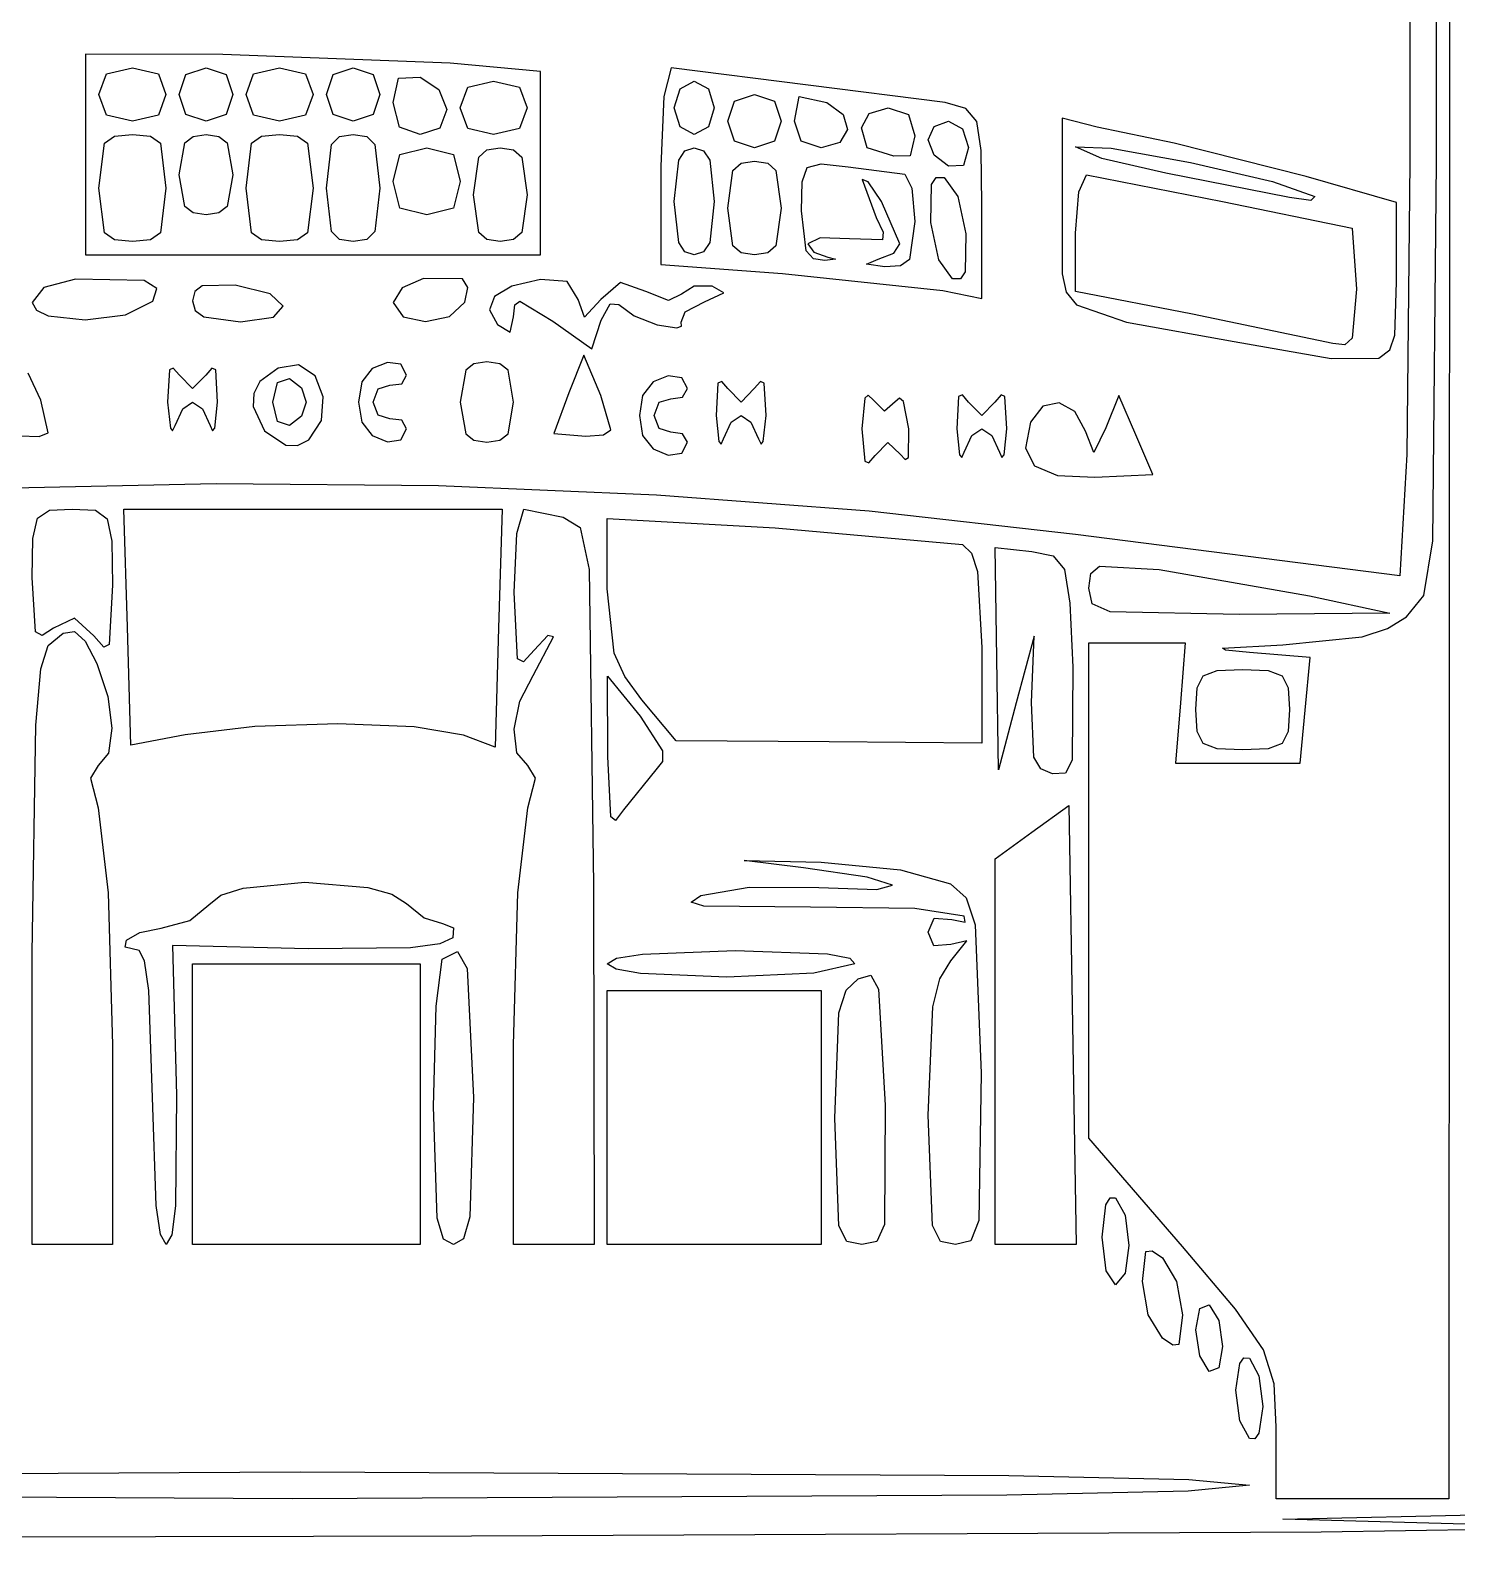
# Model space of a CAD drawing. Extents: x 1 to 276, y 11 to 133.
# Drawn here: x 133.65 to 171.28, y 15.52 to 55.32 of the extents above; entities that cross this region are included whole.
import ezdxf

# ---------------------------------------------------------------- set-up
doc = ezdxf.new("R2010")
doc.units = 0

msp = doc.modelspace()

# ---------------------------------------------------------------- linework, layer by layer
at = {"layer": 'Layer 1'}
for p, q in [((170.744552, 51.834393), (170.744552, 63.162447)), ((170.038996, 62.7437), (170.038996, 51.832982)), ((171.088863, 59.710868), (171.070872, 16.580582)), ((138.729949, 54.678137), (135.113974, 54.680606)), ((135.113974, 54.680606), (135.113974, 52.034771)), ((144.727174, 54.450595), (138.729949, 54.678137)), ((135.466752, 53.622272), (135.665234, 54.169122)), ((135.665234, 54.169122), (136.348697, 54.327828)), ((136.348697, 54.327828), (137.03216, 54.169122)), ((137.03216, 54.169122), (137.230642, 53.622272)), ((137.58342, 53.622272), (137.759853, 54.151395)), ((137.759853, 54.151395), (138.288976, 54.327828)), ((138.288976, 54.327828), (138.818099, 54.151395)), ((138.818099, 54.151395), (138.994532, 53.622272)), ((139.34731, 53.622272), (139.545792, 54.169122)), ((139.545792, 54.169122), (140.229255, 54.327828)), ((140.229255, 54.327828), (140.912718, 54.169122)), ((140.912718, 54.169122), (141.1112, 53.622272)), ((141.463978, 53.622272), (141.640411, 54.151395)), ((141.640411, 54.151395), (142.169534, 54.327828)), ((142.169534, 54.327828), (142.698657, 54.151395)), ((142.698657, 54.151395), (142.87509, 53.622272)), ((147.108426, 54.225875), (144.727174, 54.450595)), ((147.108426, 51.807229), (147.108426, 54.225875)), ((150.557184, 54.327828), (150.363817, 53.565519)), ((157.77996, 53.410958), (150.557184, 54.327828)), ((143.227868, 53.412722), (143.37017, 54.053279)), ((143.37017, 54.053279), (143.933424, 54.077356)), ((143.933424, 54.077356), (144.432649, 53.752403)), ((144.432649, 53.752403), (144.63898, 53.228219)), ((144.991758, 53.269494), (145.19024, 53.816344)), ((145.19024, 53.816344), (145.873703, 53.97505)), ((145.873703, 53.97505), (146.557166, 53.816344)), ((146.557166, 53.816344), (146.755648, 53.269494)), ((150.636206, 53.269494), (150.79059, 53.769248)), ((150.79059, 53.769248), (151.165373, 53.97505)), ((151.165373, 53.97505), (151.540156, 53.769248)), ((151.540156, 53.769248), (151.69454, 53.269494)), ((135.665234, 53.075422), (135.466752, 53.622272)), ((137.230642, 53.622272), (137.03216, 53.075422)), ((137.759853, 53.093149), (137.58342, 53.622272)), ((138.994532, 53.622272), (138.818099, 53.093149)), ((139.545792, 53.075422), (139.34731, 53.622272)), ((141.1112, 53.622272), (140.912718, 53.075422)), ((141.640411, 53.093149), (141.463978, 53.622272)), ((142.87509, 53.622272), (142.698657, 53.093149)), ((143.389352, 52.758275), (143.227868, 53.412722)), ((150.363817, 53.565519), (150.283428, 51.73244)), ((152.047318, 52.916716), (152.223751, 53.445839)), ((152.223751, 53.445839), (152.752874, 53.622272)), ((152.752874, 53.622272), (153.281997, 53.445839)), ((153.281997, 53.445839), (153.45843, 52.916716)), ((153.811208, 52.916716), (153.934239, 53.570149)), ((153.934239, 53.570149), (154.664225, 53.408136)), ((154.664225, 53.408136), (155.096152, 53.091628)), ((158.331446, 53.251811), (157.77996, 53.410958)), ((136.348697, 52.916716), (135.665234, 53.075422)), ((137.03216, 53.075422), (136.348697, 52.916716)), ((138.288976, 52.916716), (137.759853, 53.093149)), ((138.818099, 53.093149), (138.288976, 52.916716)), ((140.229255, 52.916716), (139.545792, 53.075422)), ((140.912718, 53.075422), (140.229255, 52.916716)), ((142.169534, 52.916716), (141.640411, 53.093149)), ((142.698657, 53.093149), (142.169534, 52.916716)), ((144.63898, 53.228219), (144.457123, 52.735212)), ((145.19024, 52.722644), (144.991758, 53.269494)), ((146.755648, 53.269494), (146.557166, 52.722644)), ((150.79059, 52.76974), (150.636206, 53.269494)), ((151.69454, 53.269494), (151.540156, 52.76974)), ((155.096152, 53.091628), (155.204196, 52.694554)), ((155.575098, 52.740327), (155.7809, 53.11511)), ((155.7809, 53.11511), (156.280654, 53.269494)), ((156.280654, 53.269494), (156.814275, 53.088342)), ((156.814275, 53.088342), (156.98621, 52.526191)), ((158.620498, 52.90772), (158.331446, 53.251811)), ((161.789988, 52.761494), (160.866768, 52.993269)), ((160.866768, 52.993269), (160.866768, 50.492073)), ((135.87603, 52.522046), (136.348697, 52.563938)), ((136.348697, 52.563938), (136.821364, 52.522046)), ((137.947156, 52.514312), (138.288976, 52.563938)), ((138.288976, 52.563938), (138.630796, 52.514312)), ((139.756588, 52.522046), (140.229255, 52.563938)), ((140.229255, 52.563938), (140.701922, 52.522046)), ((141.811194, 52.5088), (142.169534, 52.563938)), ((142.169534, 52.563938), (142.527874, 52.5088)), ((143.933424, 52.563938), (143.389352, 52.758275)), ((144.457123, 52.735212), (143.933424, 52.563938)), ((145.873703, 52.563938), (145.19024, 52.722644)), ((146.557166, 52.722644), (145.873703, 52.563938)), ((151.165373, 52.563938), (150.79059, 52.76974)), ((151.540156, 52.76974), (151.165373, 52.563938)), ((152.223751, 52.387593), (152.047318, 52.916716)), ((153.45843, 52.916716), (153.281997, 52.387593)), ((153.987641, 52.387593), (153.811208, 52.916716)), ((155.204196, 52.694554), (155.005389, 52.355027)), ((155.722559, 52.21116), (155.575098, 52.740327)), ((157.338988, 52.425296), (157.494431, 52.772342)), ((157.494431, 52.772342), (157.868155, 52.916716)), ((157.868155, 52.916716), (158.241879, 52.71281)), ((158.241879, 52.71281), (158.397322, 52.222096)), ((158.731816, 52.144529), (158.620498, 52.90772)), ((163.818462, 52.333221), (161.789988, 52.761494)), ((135.466752, 51.152826), (135.610068, 52.334632)), ((135.610068, 52.334632), (135.87603, 52.522046)), ((136.821364, 52.522046), (137.087326, 52.334632)), ((137.087326, 52.334632), (137.230642, 51.152826)), ((137.58342, 51.505604), (137.730352, 52.343408)), ((137.730352, 52.343408), (137.947156, 52.514312)), ((138.630796, 52.514312), (138.8476, 52.343408)), ((138.8476, 52.343408), (138.994532, 51.505604)), ((139.34731, 51.152826), (139.490626, 52.334632)), ((139.490626, 52.334632), (139.756588, 52.522046)), ((140.701922, 52.522046), (140.967884, 52.334632)), ((140.967884, 52.334632), (141.1112, 51.152826)), ((141.463978, 51.152826), (141.596226, 52.29931)), ((141.596226, 52.29931), (141.811194, 52.5088)), ((142.527874, 52.5088), (142.742842, 52.29931)), ((142.742842, 52.29931), (142.87509, 51.152826)), ((143.404257, 52.034771), (144.109813, 52.21116)), ((144.109813, 52.21116), (144.815369, 52.034771)), ((145.483134, 51.968581), (145.698896, 52.158778)), ((145.698896, 52.158778), (146.050092, 52.21116)), ((146.050092, 52.21116), (146.401288, 52.158778)), ((146.401288, 52.158778), (146.61705, 51.968581)), ((150.757518, 51.887795), (150.92151, 52.133995)), ((150.92151, 52.133995), (151.165373, 52.21116)), ((151.165373, 52.21116), (151.409236, 52.133995)), ((151.409236, 52.133995), (151.573228, 51.887795)), ((152.752874, 52.21116), (152.223751, 52.387593)), ((153.281997, 52.387593), (152.752874, 52.21116)), ((154.516764, 52.21116), (153.987641, 52.387593)), ((155.005389, 52.355027), (154.516764, 52.21116)), ((156.428115, 51.997024), (155.722559, 52.21116)), ((156.98621, 52.526191), (156.857181, 52.0043)), ((157.494431, 52.018587), (157.338988, 52.425296)), ((158.397322, 52.222096), (158.267676, 51.747522)), ((158.7501, 50.728081), (158.731816, 52.144529)), ((161.919105, 51.928232), (161.219546, 52.237266)), ((161.219546, 52.237266), (162.160923, 52.205179)), ((162.160923, 52.205179), (164.256347, 51.825794)), ((167.304966, 51.453393), (163.818462, 52.333221)), ((135.113974, 52.034771), (135.113974, 49.388936)), ((143.227868, 51.329215), (143.404257, 52.034771)), ((144.815369, 52.034771), (144.991758, 51.329215)), ((145.344536, 50.976437), (145.483134, 51.968581)), ((146.61705, 51.968581), (146.755648, 50.976437)), ((147.108426, 49.388936), (147.108426, 51.807229)), ((150.636206, 50.800048), (150.757518, 51.887795)), ((151.573228, 51.887795), (151.69454, 50.800048)), ((152.185916, 51.615803), (152.401678, 51.806)), ((152.401678, 51.806), (152.752874, 51.858382)), ((152.752874, 51.858382), (153.10407, 51.806)), ((153.10407, 51.806), (153.319832, 51.615803)), ((154.145465, 51.698265), (154.511979, 51.793377)), ((154.511979, 51.793377), (155.22232, 51.711979)), ((156.857181, 52.0043), (156.428115, 51.997024)), ((157.868155, 51.730676), (157.494431, 52.018587)), ((158.267676, 51.747522), (157.868155, 51.730676)), ((163.600797, 51.546173), (161.919105, 51.928232)), ((164.256347, 51.825794), (166.412758, 51.325296)), ((170.038996, 51.832982), (169.961341, 44.128002)), ((170.645069, 41.843676), (170.744552, 51.834393)), ((137.730352, 50.6678), (137.58342, 51.505604)), ((138.994532, 51.505604), (138.8476, 50.6678)), ((150.283428, 51.73244), (150.283428, 49.137405)), ((152.047318, 50.623659), (152.185916, 51.615803)), ((153.319832, 51.615803), (153.45843, 50.623659)), ((154.009668, 51.320114), (154.145465, 51.698265)), ((155.22232, 51.711979), (156.721626, 51.51901)), ((155.75308, 51.320114), (155.597984, 51.378648)), ((155.597984, 51.378648), (155.964565, 50.378478)), ((156.721626, 51.51901), (156.908555, 51.146829)), ((157.421318, 51.246444), (157.545777, 51.427899)), ((157.545777, 51.427899), (157.756324, 51.427287)), ((157.756324, 51.427287), (158.117304, 50.92793)), ((161.304565, 51.053519), (161.509177, 51.505604)), ((161.509177, 51.505604), (165.100104, 50.800048)), ((166.863994, 50.906587), (163.600797, 51.546173)), ((169.686218, 50.770062), (167.304966, 51.453393)), ((135.610068, 49.97102), (135.466752, 51.152826)), ((137.230642, 51.152826), (137.087326, 49.97102)), ((139.490626, 49.97102), (139.34731, 51.152826)), ((141.1112, 51.152826), (140.967884, 49.97102)), ((141.596226, 50.006342), (141.463978, 51.152826)), ((142.87509, 51.152826), (142.742842, 50.006342)), ((143.404257, 50.623659), (143.227868, 51.329215)), ((144.991758, 51.329215), (144.815369, 50.623659)), ((145.483134, 49.984293), (145.344536, 50.976437)), ((146.755648, 50.976437), (146.61705, 49.984293)), ((153.991478, 50.552398), (154.009668, 51.320114)), ((156.104265, 50.800048), (155.75308, 51.320114)), ((156.908555, 51.146829), (156.98621, 50.270881)), ((157.403546, 50.247245), (157.421318, 51.246444)), ((161.219546, 49.966434), (161.304565, 51.053519)), ((166.412758, 51.325296), (167.537094, 50.92987)), ((137.947156, 50.496896), (137.730352, 50.6678)), ((138.8476, 50.6678), (138.630796, 50.496896)), ((144.109813, 50.44727), (143.404257, 50.623659)), ((144.815369, 50.623659), (144.109813, 50.44727)), ((150.757518, 49.712301), (150.636206, 50.800048)), ((151.69454, 50.800048), (151.573228, 49.712301)), ((152.185916, 49.631515), (152.047318, 50.623659)), ((153.45843, 50.623659), (153.319832, 49.631515)), ((154.121564, 49.49574), (153.991478, 50.552398)), ((156.583911, 49.679405), (156.104265, 50.800048)), ((158.117304, 50.92793), (158.332764, 49.941739)), ((158.7501, 48.242408), (158.7501, 50.728081)), ((165.100104, 50.800048), (168.514642, 50.094492)), ((167.42544, 50.828535), (166.863994, 50.906587)), ((167.537094, 50.92987), (167.42544, 50.828535)), ((169.686218, 48.668563), (169.686218, 50.770062)), ((138.288976, 50.44727), (137.947156, 50.496896)), ((138.630796, 50.496896), (138.288976, 50.44727)), ((155.964565, 50.378478), (156.149002, 49.98485)), ((156.98621, 50.270881), (156.844261, 49.264405)), ((157.619006, 49.261054), (157.403546, 50.247245)), ((160.866768, 50.492073), (160.86711, 48.890417)), ((135.87603, 49.783606), (135.610068, 49.97102)), ((136.348697, 49.741714), (135.87603, 49.783606)), ((136.821364, 49.783606), (136.348697, 49.741714)), ((137.087326, 49.97102), (136.821364, 49.783606)), ((139.756588, 49.783606), (139.490626, 49.97102)), ((140.229255, 49.741714), (139.756588, 49.783606)), ((140.701922, 49.783606), (140.229255, 49.741714)), ((140.967884, 49.97102), (140.701922, 49.783606)), ((141.811194, 49.796852), (141.596226, 50.006342)), ((142.169534, 49.741714), (141.811194, 49.796852)), ((142.527874, 49.796852), (142.169534, 49.741714)), ((142.742842, 50.006342), (142.527874, 49.796852)), ((145.698896, 49.794096), (145.483134, 49.984293)), ((146.050092, 49.741714), (145.698896, 49.794096)), ((146.401288, 49.794096), (146.050092, 49.741714)), ((146.61705, 49.984293), (146.401288, 49.794096)), ((154.485675, 49.839522), (154.163986, 49.680683)), ((155.259009, 49.811564), (154.485675, 49.839522)), ((156.127196, 49.786649), (155.259009, 49.811564)), ((156.149002, 49.98485), (156.127196, 49.786649)), ((158.332764, 49.941739), (158.314992, 48.94254)), ((161.219546, 48.427263), (161.219546, 49.966434)), ((168.514642, 50.094492), (168.627884, 48.483355)), ((135.113974, 49.388936), (141.1112, 49.388936)), ((141.1112, 49.388936), (147.108426, 49.388936)), ((150.92151, 49.466101), (150.757518, 49.712301)), ((151.165373, 49.388936), (150.92151, 49.466101)), ((151.409236, 49.466101), (151.165373, 49.388936)), ((151.573228, 49.712301), (151.409236, 49.466101)), ((152.401678, 49.441318), (152.185916, 49.631515)), ((152.752874, 49.388936), (152.401678, 49.441318)), ((153.10407, 49.441318), (152.752874, 49.388936)), ((153.319832, 49.631515), (153.10407, 49.441318)), ((154.310565, 49.28964), (154.121564, 49.49574)), ((154.163986, 49.680683), (154.319429, 49.457331)), ((154.319429, 49.457331), (154.693153, 49.330022)), ((156.01607, 49.279222), (156.433622, 49.435938)), ((156.433622, 49.435938), (156.583911, 49.679405)), ((150.283428, 49.137405), (153.489474, 48.8954)), ((154.608839, 49.241828), (154.310565, 49.28964)), ((154.88674, 49.279972), (154.608839, 49.241828)), ((154.693153, 49.330022), (154.88674, 49.279972)), ((155.706067, 49.144152), (156.01607, 49.279222)), ((156.192459, 49.07708), (155.706067, 49.144152)), ((156.603275, 49.100198), (156.192459, 49.07708)), ((156.844261, 49.264405), (156.603275, 49.100198)), ((157.979986, 48.761697), (157.619006, 49.261054)), ((134.84939, 48.751819), (134.01141, 48.533493)), ((136.661832, 48.718261), (134.84939, 48.751819)), ((136.990086, 48.503524), (136.661832, 48.718261)), ((138.184377, 48.573093), (137.994142, 48.425406)), ((139.060149, 48.594127), (138.184377, 48.573093)), ((139.983981, 48.365169), (139.060149, 48.594127)), ((144.021618, 48.765224), (143.461098, 48.524498)), ((145.051113, 48.754906), (144.021618, 48.765224)), ((145.193194, 48.530175), (145.051113, 48.754906)), ((146.355179, 48.563843), (145.898133, 48.288004)), ((147.108426, 48.741588), (146.355179, 48.563843)), ((147.813717, 48.683556), (147.108426, 48.741588)), ((148.106788, 48.213832), (147.813717, 48.683556)), ((149.225006, 48.659567), (148.70263, 48.213832)), ((149.892903, 48.425852), (149.225006, 48.659567)), ((151.160214, 48.568683), (150.829176, 48.357413)), ((151.639154, 48.563788), (151.160214, 48.568683)), ((151.949907, 48.386429), (151.639154, 48.563788)), ((153.489474, 48.8954), (157.72281, 48.447724)), ((158.190533, 48.761085), (157.979986, 48.761697)), ((158.314992, 48.94254), (158.190533, 48.761085)), ((160.86711, 48.890417), (160.973738, 48.410413)), ((169.646784, 47.275234), (169.686218, 48.668563)), ((134.01141, 48.533493), (133.702862, 48.134457)), ((136.168648, 47.805448), (136.890211, 48.16903)), ((136.890211, 48.16903), (136.990086, 48.503524)), ((137.994142, 48.425406), (137.936198, 48.173969)), ((137.936198, 48.173969), (138.005954, 47.921809)), ((140.327812, 48.040663), (139.983981, 48.365169)), ((143.461098, 48.524498), (143.227868, 48.129519)), ((145.114878, 48.142924), (145.193194, 48.530175)), ((145.898133, 48.288004), (145.764011, 47.942182)), ((146.431258, 48.073058), (146.564619, 48.165722)), ((146.564619, 48.165722), (147.435451, 47.64339)), ((148.272814, 47.743932), (148.106788, 48.213832)), ((148.70263, 48.213832), (148.272814, 47.743932)), ((150.483144, 48.190417), (149.892903, 48.425852)), ((150.829176, 48.357413), (150.483144, 48.190417)), ((151.433837, 48.151391), (151.949907, 48.386429)), ((157.72281, 48.447724), (158.7501, 48.242408)), ((160.973738, 48.410413), (161.24574, 48.07378)), ((164.306354, 47.829304), (161.219546, 48.427263)), ((168.627884, 48.483355), (168.515789, 47.197259)), ((133.702862, 48.134457), (133.818085, 47.928162)), ((133.818085, 47.928162), (134.126372, 47.783267)), ((134.126372, 47.783267), (135.097834, 47.675229)), ((135.097834, 47.675229), (136.168648, 47.805448)), ((138.005954, 47.921809), (138.227549, 47.751605)), ((140.072826, 47.750618), (140.327812, 48.040663)), ((143.227868, 48.129519), (143.486399, 47.75354)), ((144.074535, 47.631793), (144.71109, 47.76226)), ((144.71109, 47.76226), (145.114878, 48.142924)), ((145.764011, 47.942182), (145.979536, 47.55449)), ((146.314631, 47.34935), (146.40287, 47.754868)), ((146.40287, 47.754868), (146.431258, 48.073058)), ((148.70898, 47.665968), (148.945209, 48.100635)), ((148.945209, 48.100635), (149.175352, 48.081541)), ((149.175352, 48.081541), (149.581064, 47.779767)), ((149.581064, 47.779767), (150.191132, 47.545098)), ((150.817181, 47.61799), (150.926939, 47.889982)), ((150.926939, 47.889982), (151.433837, 48.151391)), ((161.24574, 48.07378), (162.569065, 47.619093)), ((168.010522, 47.051782), (164.306354, 47.829304)), ((138.227549, 47.751605), (139.200202, 47.625046)), ((139.200202, 47.625046), (140.072826, 47.750618)), ((143.486399, 47.75354), (144.074535, 47.631793)), ((145.979536, 47.55449), (146.314631, 47.34935)), ((147.435451, 47.64339), (148.468385, 46.907848)), ((148.468385, 46.907848), (148.70898, 47.665968)), ((150.191132, 47.545098), (150.703768, 47.462763)), ((150.703768, 47.462763), (150.82924, 47.505354)), ((150.82924, 47.505354), (150.817181, 47.61799)), ((162.569065, 47.619093), (165.403493, 47.103287)), ((165.403493, 47.103287), (167.961894, 46.659482)), ((168.328144, 47.018637), (168.010522, 47.051782)), ((168.515789, 47.197259), (168.328144, 47.018637)), ((169.511903, 46.881223), (169.646784, 47.275234)), ((145.697314, 46.566712), (145.355494, 46.517086)), ((146.039134, 46.517086), (145.697314, 46.566712)), ((148.253191, 46.743101), (147.857374, 45.750031)), ((148.704746, 45.684767), (148.253191, 46.743101)), ((167.961894, 46.659482), (169.224167, 46.661168)), ((169.224167, 46.661168), (169.511903, 46.881223)), ((133.930757, 45.553181), (133.600948, 46.266481)), ((137.325231, 46.35725), (137.276856, 45.508378)), ((137.426428, 46.401347), (137.325231, 46.35725)), ((137.588712, 46.213934), (137.426428, 46.401347)), ((137.936198, 45.861244), (137.588712, 46.213934)), ((138.283684, 46.213934), (137.936198, 45.861244)), ((138.445968, 46.401347), (138.283684, 46.213934)), ((138.547165, 46.35725), (138.445968, 46.401347)), ((138.59554, 45.508378), (138.547165, 46.35725)), ((140.194991, 46.403684), (139.707144, 46.046012)), ((140.725966, 46.490159), (140.194991, 46.403684)), ((141.166399, 46.196019), (140.725966, 46.490159)), ((141.377106, 45.644903), (141.166399, 46.196019)), ((142.675175, 46.391188), (142.394606, 46.037545)), ((143.072293, 46.554232), (142.675175, 46.391188)), ((143.427077, 46.50303), (143.072293, 46.554232)), ((143.580646, 46.213934), (143.427077, 46.50303)), ((143.451176, 45.990626), (143.580646, 46.213934)), ((145.13869, 46.346182), (144.991758, 45.508378)), ((145.355494, 46.517086), (145.13869, 46.346182)), ((146.255938, 46.346182), (146.039134, 46.517086)), ((146.40287, 45.508378), (146.255938, 46.346182)), ((150.480631, 46.201454), (150.083513, 46.03841)), ((150.835415, 46.150252), (150.480631, 46.201454)), ((139.707144, 46.046012), (139.547361, 45.732018)), ((140.052866, 45.508378), (140.174927, 46.020391)), ((140.174927, 46.020391), (140.493838, 46.12574)), ((140.493838, 46.12574), (140.805341, 45.883734)), ((140.805341, 45.883734), (140.934811, 45.508378)), ((142.394606, 46.037545), (142.310998, 45.508378)), ((142.698701, 45.508378), (142.828303, 45.856129)), ((142.828303, 45.856129), (143.139673, 45.949351)), ((143.139673, 45.949351), (143.451176, 45.990626)), ((150.083513, 46.03841), (149.802944, 45.684767)), ((150.988984, 45.861156), (150.835415, 46.150252)), ((150.859514, 45.637848), (150.988984, 45.861156)), ((151.789129, 46.004472), (151.740754, 45.1556)), ((151.890326, 46.048569), (151.789129, 46.004472)), ((152.05261, 45.861156), (151.890326, 46.048569)), ((152.400096, 45.508466), (152.05261, 45.861156)), ((152.747582, 45.861156), (152.400096, 45.508466)), ((152.909866, 46.048569), (152.747582, 45.861156)), ((153.011063, 46.004472), (152.909866, 46.048569)), ((153.059438, 45.1556), (153.011063, 46.004472)), ((134.124255, 44.694784), (133.930757, 45.553181)), ((137.276856, 45.508378), (137.349484, 44.817639)), ((137.676245, 45.326962), (137.936198, 45.508378)), ((137.936198, 45.508378), (138.196151, 45.326962)), ((138.522912, 44.817639), (138.59554, 45.508378)), ((139.547361, 45.732018), (139.532066, 45.39071)), ((139.532066, 45.39071), (139.829998, 44.75039)), ((140.174927, 44.996365), (140.052866, 45.508378)), ((140.934811, 45.508378), (140.805341, 45.133022)), ((141.332094, 45.021026), (141.377106, 45.644903)), ((142.310998, 45.508378), (142.394606, 44.979211)), ((142.828303, 45.160495), (142.698701, 45.508378)), ((144.991758, 45.508378), (145.13869, 44.670574)), ((146.255938, 44.670574), (146.40287, 45.508378)), ((147.857374, 45.750031), (147.461204, 44.675116)), ((148.969947, 44.775879), (148.704746, 45.684767)), ((149.802944, 45.684767), (149.719336, 45.1556)), ((150.107039, 45.1556), (150.236641, 45.503351)), ((150.236641, 45.503351), (150.548012, 45.596573)), ((150.548012, 45.596573), (150.859514, 45.637848)), ((155.661617, 45.61011), (155.586034, 44.802822)), ((155.756294, 45.691674), (155.661617, 45.61011)), ((155.88907, 45.558825), (155.756294, 45.691674)), ((156.185272, 45.270473), (155.88907, 45.558825)), ((156.461629, 45.515786), (156.185272, 45.270473)), ((156.579115, 45.614173), (156.461629, 45.515786)), ((156.682115, 45.519711), (156.579115, 45.614173)), ((156.82111, 44.798941), (156.682115, 45.519711)), ((158.139133, 45.651694), (158.090758, 44.802822)), ((158.24033, 45.695791), (158.139133, 45.651694)), ((158.402614, 45.508378), (158.24033, 45.695791)), ((158.7501, 45.155688), (158.402614, 45.508378)), ((159.097586, 45.508378), (158.7501, 45.155688)), ((159.25987, 45.695791), (159.097586, 45.508378)), ((159.361067, 45.651694), (159.25987, 45.695791)), ((159.409442, 44.802822), (159.361067, 45.651694)), ((160.356094, 45.398504), (160.033506, 44.979211)), ((160.787525, 45.485051), (160.356094, 45.398504)), ((161.205132, 45.259058), (160.787525, 45.485051)), ((162.360783, 45.684767), (162.02388, 44.828928)), ((162.808458, 44.639839), (162.360783, 45.684767)), ((137.473706, 44.891017), (137.676245, 45.326962)), ((138.196151, 45.326962), (138.39869, 44.891017)), ((140.493838, 44.891017), (140.174927, 44.996365)), ((140.805341, 45.133022), (140.493838, 44.891017)), ((141.005367, 44.508605), (141.332094, 45.021026)), ((142.394606, 44.979211), (142.675175, 44.625568)), ((143.139673, 45.067406), (142.828303, 45.160495)), ((143.451176, 45.025998), (143.139673, 45.067406)), ((143.580646, 44.802822), (143.451176, 45.025998)), ((149.719336, 45.1556), (149.802944, 44.626433)), ((150.236641, 44.807717), (150.107039, 45.1556)), ((151.740754, 45.1556), (151.813382, 44.464861)), ((151.937604, 44.538239), (152.140143, 44.974184)), ((152.140143, 44.974184), (152.400096, 45.1556)), ((152.400096, 45.1556), (152.660049, 44.974184)), ((152.660049, 44.974184), (152.862588, 44.538239)), ((152.98681, 44.464861), (153.059438, 45.1556)), ((160.033506, 44.979211), (159.904847, 44.291994)), ((161.486246, 44.740733), (161.205132, 45.259058)), ((133.371603, 44.613733), (133.888688, 44.594926)), ((133.888688, 44.594926), (134.124255, 44.694784)), ((137.349484, 44.817639), (137.40837, 44.74866)), ((137.40837, 44.74866), (137.473706, 44.891017)), ((138.39869, 44.891017), (138.464026, 44.74866)), ((138.464026, 44.74866), (138.522912, 44.817639)), ((139.829998, 44.75039), (140.391059, 44.37353)), ((142.675175, 44.625568), (143.072293, 44.462524)), ((143.427077, 44.513726), (143.580646, 44.802822)), ((145.13869, 44.670574), (145.355494, 44.49967)), ((146.039134, 44.49967), (146.255938, 44.670574)), ((147.461204, 44.675116), (148.308577, 44.610205)), ((148.308577, 44.610205), (148.770925, 44.643118)), ((148.770925, 44.643118), (148.969947, 44.775879)), ((149.802944, 44.626433), (150.083513, 44.27279)), ((150.548012, 44.714628), (150.236641, 44.807717)), ((150.859514, 44.67322), (150.548012, 44.714628)), ((150.988984, 44.450044), (150.859514, 44.67322)), ((155.586034, 44.802822), (155.661176, 43.949981)), ((156.812335, 44.049244), (156.82111, 44.798941)), ((158.090758, 44.802822), (158.163386, 44.112083)), ((158.287608, 44.185461), (158.490147, 44.621406)), ((158.490147, 44.621406), (158.7501, 44.802822)), ((158.7501, 44.802822), (159.010053, 44.621406)), ((159.010053, 44.621406), (159.212592, 44.185461)), ((159.336814, 44.112083), (159.409442, 44.802822)), ((161.70466, 44.181051), (161.486246, 44.740733)), ((162.02388, 44.828928), (161.70466, 44.181051)), ((163.256133, 43.59491), (162.808458, 44.639839)), ((140.391059, 44.37353), (140.704674, 44.361546)), ((140.704674, 44.361546), (141.005367, 44.508605)), ((143.072293, 44.462524), (143.427077, 44.513726)), ((145.355494, 44.49967), (145.697314, 44.450044)), ((145.697314, 44.450044), (146.039134, 44.49967)), ((150.083513, 44.27279), (150.480631, 44.109746)), ((150.835415, 44.160948), (150.988984, 44.450044)), ((151.813382, 44.464861), (151.872268, 44.395882)), ((151.872268, 44.395882), (151.937604, 44.538239)), ((152.862588, 44.538239), (152.927924, 44.395882)), ((152.927924, 44.395882), (152.98681, 44.464861)), ((155.933168, 44.097266), (156.274833, 44.43924)), ((156.274833, 44.43924), (156.59639, 44.136424)), ((158.222272, 44.043104), (158.287608, 44.185461)), ((159.212592, 44.185461), (159.277928, 44.043104)), ((159.904847, 44.291994), (160.139296, 43.825936)), ((150.480631, 44.109746), (150.835415, 44.160948)), ((155.661176, 43.949981), (155.7682, 43.907471)), ((155.7682, 43.907471), (155.933168, 44.097266)), ((156.59639, 44.136424), (156.730672, 43.989465)), ((156.730672, 43.989465), (156.812335, 44.049244)), ((158.163386, 44.112083), (158.222272, 44.043104)), ((159.277928, 44.043104), (159.336814, 44.112083)), ((160.139296, 43.825936), (160.745947, 43.57333)), ((169.961341, 44.128002), (169.774412, 40.924381)), ((160.745947, 43.57333), (161.733896, 43.526471)), ((161.733896, 43.526471), (163.256133, 43.59491)), ((138.560571, 43.352949), (132.613953, 43.22744)), ((144.42363, 43.294786), (138.560571, 43.352949)), ((150.17394, 43.052784), (144.42363, 43.294786)), ((155.782309, 42.626772), (150.17394, 43.052784)), ((133.842694, 42.447323), (134.15783, 42.653059)), ((134.15783, 42.653059), (134.761196, 42.686154)), ((134.761196, 42.686154), (135.370366, 42.653098)), ((135.370366, 42.653098), (135.684857, 42.430699)), ((136.214289, 39.570419), (136.12433, 42.686154)), ((136.12433, 42.686154), (141.1112, 42.686154)), ((141.1112, 42.686154), (146.09807, 42.686154)), ((146.09807, 42.686154), (146.007406, 39.545371)), ((146.483921, 42.036998), (146.667453, 42.681215)), ((146.667453, 42.681215), (147.708854, 42.468137)), ((161.219546, 42.016581), (155.782309, 42.626772)), ((133.722226, 41.909271), (133.842694, 42.447323)), ((135.684857, 42.430699), (135.802101, 41.834112)), ((147.708854, 42.468137), (148.157704, 42.197319)), ((148.157704, 42.197319), (148.390818, 41.093758)), ((148.872316, 40.583597), (148.872316, 42.436387)), ((148.872316, 42.436387), (153.300385, 42.190501)), ((153.300385, 42.190501), (158.239277, 41.74847)), ((133.702862, 40.879225), (133.722226, 41.909271)), ((135.802101, 41.834112), (135.81953, 40.678494)), ((146.414159, 40.481292), (146.483921, 42.036998)), ((169.774412, 40.924381), (161.219546, 42.016581)), ((170.409391, 40.405328), (170.645069, 41.843676)), ((158.239277, 41.74847), (158.479381, 41.526049)), ((158.479381, 41.526049), (158.637167, 41.038548)), ((159.144859, 38.740685), (159.102878, 41.674739)), ((159.102878, 41.674739), (160.073017, 41.562909)), ((160.073017, 41.562909), (160.632165, 41.449612)), ((160.632165, 41.449612), (160.931988, 41.089393)), ((148.390818, 41.093758), (148.507896, 32.771681)), ((158.637167, 41.038548), (158.7501, 39.032432)), ((160.931988, 41.089393), (161.070613, 40.203313)), ((161.620809, 40.98814), (161.855958, 41.17816)), ((161.855958, 41.17816), (163.424408, 41.093361)), ((163.424408, 41.093361), (167.393161, 40.398741)), ((133.795731, 39.444962), (133.702862, 40.879225)), ((135.81953, 40.678494), (135.739229, 39.108765)), ((161.572324, 40.594886), (161.620809, 40.98814)), ((161.659289, 40.186953), (161.572324, 40.594886)), ((146.505043, 38.730763), (146.414159, 40.481292)), ((149.055275, 38.886382), (148.872316, 40.583597)), ((161.070613, 40.203313), (161.146168, 38.512437)), ((167.393161, 40.398741), (169.509829, 39.936249)), ((169.950801, 39.844174), (170.409391, 40.405328)), ((134.82377, 39.806471), (134.270129, 39.542902)), ((135.328463, 39.342171), (134.82377, 39.806471)), ((162.134961, 39.972762), (161.659289, 40.186953)), ((165.541077, 39.899913), (162.134961, 39.972762)), ((169.509829, 39.936249), (165.541077, 39.899913)), ((169.450105, 39.531023), (169.950801, 39.844174)), ((133.966883, 39.34565), (133.795731, 39.444962)), ((134.270129, 39.542902), (133.966883, 39.34565)), ((134.126196, 39.087818), (134.52016, 39.413173)), ((134.52016, 39.413173), (134.825225, 39.457309)), ((134.825225, 39.457309), (135.101715, 39.197902)), ((136.304247, 36.455036), (136.214289, 39.570419)), ((146.007406, 39.545371), (145.916742, 36.404236)), ((168.781827, 39.313288), (169.450105, 39.531023)), ((133.932057, 38.467028), (134.126196, 39.087818)), ((135.101715, 39.197902), (135.409955, 38.612626)), ((135.591079, 39.043418), (135.328463, 39.342171)), ((135.739229, 39.108765), (135.591079, 39.043418)), ((146.920748, 38.297243), (147.449915, 39.313949)), ((147.305761, 39.347375), (146.943326, 38.961171)), ((147.449915, 39.313949), (147.305761, 39.347375)), ((158.7501, 39.032432), (158.7501, 36.512539)), ((160.131579, 39.334763), (159.659209, 37.570873)), ((160.058201, 37.580751), (160.131579, 39.334763)), ((161.572324, 32.625278), (161.572324, 39.158374)), ((161.572324, 39.158374), (162.842678, 39.158374)), ((162.842678, 39.158374), (164.112678, 39.158374)), ((164.112678, 39.158374), (163.986384, 37.570873)), ((165.100104, 39.0196), (166.687605, 39.106516)), ((165.179975, 38.967262), (165.100104, 39.0196)), ((166.687605, 39.106516), (168.781827, 39.313288)), ((135.409955, 38.612626), (135.701013, 37.740846)), ((146.662355, 38.65125), (146.505043, 38.730763)), ((146.943326, 38.961171), (146.662355, 38.65125)), ((149.333832, 38.264457), (149.055275, 38.886382)), ((159.186839, 35.806983), (159.144859, 38.740685)), ((165.813421, 38.902257), (165.179975, 38.967262)), ((167.408683, 38.773493), (165.813421, 38.902257)), ((167.275686, 37.378609), (167.408683, 38.773493)), ((133.800758, 36.983762), (133.932057, 38.467028)), ((146.567722, 37.614788), (146.920748, 38.297243)), ((148.884663, 36.159761), (148.875844, 38.276429)), ((148.875844, 38.276429), (149.736975, 37.218095)), ((149.781425, 37.650601), (149.333832, 38.264457)), ((161.146168, 38.512437), (161.131484, 36.062968)), ((164.427632, 37.970912), (164.585665, 38.289041)), ((164.585665, 38.289041), (164.956821, 38.424474)), ((164.956821, 38.424474), (165.629271, 38.452818)), ((165.629271, 38.452818), (166.301721, 38.424474)), ((166.301721, 38.424474), (166.672877, 38.289041)), ((166.672877, 38.289041), (166.83091, 37.970912)), ((164.394548, 37.394484), (164.427632, 37.970912)), ((166.83091, 37.970912), (166.863994, 37.394484)), ((135.701013, 37.740846), (135.80511, 36.90571)), ((146.419318, 36.876474), (146.567722, 37.614788)), ((150.690534, 36.570042), (149.781425, 37.650601)), ((159.659209, 37.570873), (159.186839, 35.806983)), ((160.12051, 36.139785), (160.058201, 37.580751)), ((163.986384, 37.570873), (163.860442, 35.983372)), ((141.766573, 37.016615), (139.573981, 36.947332)), ((143.77991, 36.941633), (141.766573, 37.016615)), ((149.736975, 37.218095), (150.327393, 36.305767)), ((164.427632, 36.818056), (164.394548, 37.394484)), ((166.863994, 37.394484), (166.83091, 36.818056)), ((167.142689, 35.983372), (167.275686, 37.378609)), ((133.702862, 30.973924), (133.800758, 36.983762)), ((135.80511, 36.90571), (135.720361, 36.250227)), ((137.737584, 36.733025), (136.304247, 36.455036)), ((139.573981, 36.947332), (137.737584, 36.733025)), ((145.078541, 36.723147), (143.77991, 36.941633)), ((145.916742, 36.404236), (145.078541, 36.723147)), ((146.485822, 36.253583), (146.419318, 36.876474)), ((164.585665, 36.499927), (164.427632, 36.818056)), ((166.83091, 36.818056), (166.672877, 36.499927)), ((135.720361, 36.250227), (135.44488, 35.917403)), ((146.77752, 35.917403), (146.485822, 36.253583)), ((150.327393, 36.305767), (150.328269, 36.02742)), ((154.720317, 36.541467), (150.690534, 36.570042)), ((158.7501, 36.512539), (154.720317, 36.541467)), ((164.956821, 36.364494), (164.585665, 36.499927)), ((165.629271, 36.33615), (164.956821, 36.364494)), ((166.301721, 36.364494), (165.629271, 36.33615)), ((166.672877, 36.499927), (166.301721, 36.364494)), ((135.44488, 35.917403), (135.246442, 35.58976)), ((146.975958, 35.58976), (146.77752, 35.917403)), ((148.96761, 34.569438), (148.884663, 36.159761)), ((150.328269, 36.02742), (150.150783, 35.806983)), ((160.302428, 35.835244), (160.12051, 36.139785)), ((160.617001, 35.699738), (160.302428, 35.835244)), ((161.131484, 36.062968), (160.954626, 35.715806)), ((163.860442, 35.983372), (165.501565, 35.983372)), ((165.501565, 35.983372), (167.142689, 35.983372)), ((135.246442, 35.58976), (135.44488, 34.806505)), ((146.77752, 34.806505), (146.975958, 35.58976)), ((150.150783, 35.806983), (149.298472, 34.748649)), ((160.954626, 35.715806), (160.617001, 35.699738)), ((135.44488, 34.806505), (135.709463, 32.562616)), ((146.512937, 32.562616), (146.77752, 34.806505)), ((149.298472, 34.748649), (149.092179, 34.471454)), ((160.073017, 34.162332), (161.043157, 34.869299)), ((161.043157, 34.869299), (161.139818, 29.076332)), ((149.092179, 34.471454), (148.96761, 34.569438)), ((159.102878, 33.455012), (160.073017, 34.162332)), ((159.102878, 28.369364), (159.102878, 33.455012)), ((154.046864, 33.221473), (152.480397, 33.416956)), ((152.480397, 33.416956), (154.516764, 33.368229)), ((155.729984, 32.97718), (154.046864, 33.221473)), ((154.516764, 33.368229), (156.608473, 33.165073)), ((156.608473, 33.165073), (157.921777, 32.803431)), ((138.684337, 32.500816), (139.270531, 32.685603)), ((139.270531, 32.685603), (140.894815, 32.840914)), ((140.894815, 32.840914), (142.557265, 32.706902)), ((142.557265, 32.706902), (143.191166, 32.530036)), ((148.507896, 32.771681), (148.529769, 23.283364)), ((151.341762, 32.493339), (152.618157, 32.711224)), ((152.618157, 32.711224), (154.448325, 32.702889)), ((154.448325, 32.702889), (155.984061, 32.648931)), ((156.393499, 32.763347), (155.729984, 32.97718)), ((155.984061, 32.648931), (156.393499, 32.763347)), ((157.921777, 32.803431), (158.340646, 32.429327)), ((135.709463, 32.562616), (135.81953, 28.552103)), ((137.863967, 31.831748), (138.361648, 32.245336)), ((138.361648, 32.245336), (138.684337, 32.500816)), ((143.191166, 32.530036), (143.580646, 32.279203)), ((143.580646, 32.279203), (144.039654, 31.905479)), ((146.40287, 28.552103), (146.512937, 32.562616)), ((151.087525, 32.312755), (151.341762, 32.493339)), ((151.421887, 32.208339), (151.087525, 32.312755)), ((158.340646, 32.429327), (158.574505, 31.721417)), ((161.572324, 26.09183), (161.572324, 32.625278)), ((144.039654, 31.905479), (144.526444, 31.750036)), ((154.231719, 32.188186), (151.421887, 32.208339)), ((156.979199, 32.148455), (154.231719, 32.188186)), ((158.288666, 31.949708), (156.979199, 32.148455)), ((157.338988, 31.524964), (157.489977, 31.890574)), ((157.489977, 31.890574), (157.956349, 31.859044)), ((157.956349, 31.859044), (158.313934, 31.791267)), ((158.313934, 31.791267), (158.288666, 31.949708)), ((136.191623, 31.317574), (136.541953, 31.515819)), ((136.541953, 31.515819), (137.109639, 31.627975)), ((137.109639, 31.627975), (137.863967, 31.831748)), ((144.526444, 31.750036), (144.815722, 31.638602)), ((144.815722, 31.638602), (144.799141, 31.3708)), ((157.485655, 31.161735), (157.338988, 31.524964)), ((158.574505, 31.721417), (158.729286, 27.805978)), ((136.154162, 31.128656), (136.191623, 31.317574)), ((136.525086, 31.04448), (136.154162, 31.128656)), ((136.670397, 30.768889), (136.525086, 31.04448)), ((140.985611, 31.080816), (137.407031, 31.170422)), ((137.407031, 31.170422), (137.506867, 27.227069)), ((143.686656, 31.114551), (140.985611, 31.080816)), ((144.459361, 31.2162), (143.686656, 31.114551)), ((144.799141, 31.3708), (144.459361, 31.2162)), ((149.803562, 30.947069), (152.244521, 31.04448)), ((152.244521, 31.04448), (154.683363, 30.952758)), ((157.936594, 31.198291), (157.485655, 31.161735)), ((157.936594, 30.767196), (158.357811, 31.296275)), ((158.357811, 31.296275), (157.936594, 31.198291)), ((133.702862, 23.283364), (133.702862, 30.973924)), ((136.781644, 29.98619), (136.670397, 30.768889)), ((137.936198, 26.987533), (137.936198, 30.691702)), ((137.936198, 30.691702), (140.934811, 30.691702)), ((140.934811, 30.691702), (143.933424, 30.691702)), ((143.933424, 30.691702), (143.933424, 26.987533)), ((144.355302, 29.572426), (144.521505, 30.809177)), ((144.521505, 30.809177), (144.926031, 31.015199)), ((144.926031, 31.015199), (145.178289, 30.563996)), ((148.872316, 30.691702), (149.116152, 30.835674)), ((149.102526, 30.548474), (148.872316, 30.691702)), ((149.116152, 30.835674), (149.803562, 30.947069)), ((155.398709, 30.691702), (154.318238, 30.442553)), ((154.683363, 30.952758), (155.268313, 30.842074)), ((155.268313, 30.842074), (155.398709, 30.691702)), ((157.642895, 30.290919), (157.936594, 30.767196)), ((145.178289, 30.563996), (145.344536, 27.163922)), ((149.749058, 30.436996), (149.102526, 30.548474)), ((152.026504, 30.338924), (149.749058, 30.436996)), ((154.318238, 30.442553), (152.026504, 30.338924)), ((155.171068, 29.994078), (155.486903, 30.297296)), ((155.486903, 30.297296), (155.825686, 30.387188)), ((155.825686, 30.387188), (156.02414, 30.020013)), ((157.459726, 29.551215), (157.642895, 30.290919)), ((136.877864, 27.163922), (136.781644, 29.98619)), ((148.872316, 26.634755), (148.872316, 29.986146)), ((148.872316, 29.986146), (151.69454, 29.986146)), ((151.69454, 29.986146), (154.516764, 29.986146)), ((154.516764, 29.986146), (154.516764, 26.634755)), ((154.983225, 29.400843), (155.171068, 29.994078)), ((156.02414, 30.020013), (156.204454, 26.963544)), ((144.286202, 26.928619), (144.355302, 29.572426)), ((157.338988, 26.69508), (157.459726, 29.551215)), ((154.869542, 26.617116), (154.983225, 29.400843)), ((161.139818, 29.076332), (161.236479, 23.283364)), ((135.81953, 28.552103), (135.81953, 23.283364)), ((146.40287, 23.283364), (146.40287, 28.552103)), ((159.102878, 23.283364), (159.102878, 28.369364)), ((158.729286, 27.805978), (158.669182, 23.920393)), ((136.974349, 24.310962), (136.877864, 27.163922)), ((137.506867, 27.227069), (137.486627, 24.302055)), ((145.344536, 27.163922), (145.244259, 24.018333)), ((137.936198, 23.283364), (137.936198, 26.987533)), ((143.933424, 26.987533), (143.933424, 23.283364)), ((144.387141, 23.97913), (144.286202, 26.928619)), ((156.204454, 26.963544), (156.187212, 23.811649)), ((157.445792, 23.789997), (157.338988, 26.69508)), ((148.872316, 23.283364), (148.872316, 26.634755)), ((154.516764, 26.634755), (154.516764, 23.283364)), ((154.976698, 23.78131), (154.869542, 26.617116)), ((164.04177, 23.234328), (161.572324, 26.09183)), ((137.088902, 23.547446), (136.974349, 24.310962)), ((137.486627, 24.302055), (137.391625, 23.542132)), ((161.925102, 23.480567), (162.022777, 24.328204)), ((162.022777, 24.328204), (162.134206, 24.515816)), ((162.134206, 24.515816), (162.27788, 24.518087)), ((162.27788, 24.518087), (162.527029, 24.059387)), ((144.548586, 23.430362), (144.387141, 23.97913)), ((145.244259, 24.018333), (145.082896, 23.43771)), ((158.669182, 23.920393), (158.459957, 23.380918)), ((162.527029, 24.059387), (162.630658, 23.26255)), ((137.242284, 23.283364), (137.088902, 23.547446)), ((137.391625, 23.542132), (137.242284, 23.283364)), ((155.191904, 23.365914), (154.976698, 23.78131)), ((156.187212, 23.811649), (155.984635, 23.366465)), ((157.66135, 23.366735), (157.445792, 23.789997)), ((162.028731, 22.593903), (161.925102, 23.480567)), ((134.761196, 23.283364), (133.702862, 23.283364)), ((135.81953, 23.283364), (134.761196, 23.283364)), ((140.934811, 23.283364), (137.936198, 23.283364)), ((143.933424, 23.283364), (140.934811, 23.283364)), ((144.815369, 23.283364), (144.548586, 23.430362)), ((145.082896, 23.43771), (144.815369, 23.283364)), ((147.466496, 23.283364), (146.40287, 23.283364)), ((148.529769, 23.283364), (147.466496, 23.283364)), ((151.69454, 23.283364), (148.872316, 23.283364)), ((154.516764, 23.283364), (151.69454, 23.283364)), ((155.587092, 23.283364), (155.191904, 23.365914)), ((155.984635, 23.366465), (155.587092, 23.283364)), ((158.05795, 23.283364), (157.66135, 23.366735)), ((158.459957, 23.380918), (158.05795, 23.283364)), ((160.169679, 23.283364), (159.102878, 23.283364)), ((161.236479, 23.283364), (160.169679, 23.283364)), ((162.630658, 23.26255), (162.527029, 22.529742)), ((162.983436, 22.311461), (163.079083, 23.098993)), ((163.079083, 23.098993), (163.239867, 23.118258)), ((163.239867, 23.118258), (163.512603, 22.930586)), ((165.439058, 21.579959), (164.04177, 23.234328)), ((163.512603, 22.930586), (163.886327, 22.309476)), ((162.27788, 22.22503), (162.028731, 22.593903)), ((162.527029, 22.529742), (162.27788, 22.22503)), ((163.138879, 21.435028), (162.983436, 22.311461)), ((163.886327, 22.309476), (164.04177, 21.433043)), ((164.394548, 21.031935), (164.496192, 21.596865)), ((164.496192, 21.596865), (164.747326, 21.695863)), ((164.747326, 21.695863), (164.996475, 21.282804)), ((166.175548, 20.507045), (165.439058, 21.579959)), ((163.512603, 20.813918), (163.138879, 21.435028)), ((164.04177, 21.433043), (163.946123, 20.645511)), ((164.996475, 21.282804), (165.100104, 20.595901)), ((163.785339, 20.626246), (163.512603, 20.813918)), ((164.498177, 20.345032), (164.394548, 21.031935)), ((163.946123, 20.645511), (163.785339, 20.626246)), ((164.747326, 19.931973), (164.498177, 20.345032)), ((165.100104, 20.595901), (164.99846, 20.030971)), ((166.462511, 19.608823), (166.175548, 20.507045)), ((164.99846, 20.030971), (164.747326, 19.931973)), ((165.452882, 19.444434), (165.552277, 20.143067)), ((165.552277, 20.143067), (165.66392, 20.293598)), ((165.66392, 20.293598), (165.80566, 20.284751)), ((165.80566, 20.284751), (166.054809, 19.819878)), ((166.054809, 19.819878), (166.158438, 19.0084)), ((166.511216, 18.478528), (166.462511, 19.608823)), ((165.556511, 18.632956), (165.452882, 19.444434)), ((166.158438, 19.0084), (166.059043, 18.309767)), ((165.80566, 18.168083), (165.556511, 18.632956)), ((166.059043, 18.309767), (165.9474, 18.159236)), ((166.511216, 16.580582), (166.511216, 18.478528)), ((165.9474, 18.159236), (165.80566, 18.168083)), ((122.096466, 17.195871), (140.779236, 17.286138)), ((140.779236, 17.286138), (159.460815, 17.196665)), ((159.460815, 17.196665), (164.208419, 17.086262)), ((164.194793, 16.780458), (159.406311, 16.670055)), ((165.80566, 16.93336), (164.194793, 16.780458)), ((164.208419, 17.086262), (165.80566, 16.93336)), ((140.561219, 16.580582), (121.716392, 16.669262)), ((159.406311, 16.670055), (140.561219, 16.580582)), ((168.79122, 16.580582), (166.511216, 16.580582)), ((171.070872, 16.580582), (168.79122, 16.580582)), ((166.687605, 16.040126), (174.977888, 16.22216)), ((173.213998, 15.860915), (166.687605, 16.040126)), ((110.837909, 15.522248), (145.28915, 15.601976)), ((145.28915, 15.601976), (167.703165, 15.71094)), ((167.703165, 15.71094), (173.029638, 15.785084))]:
    msp.add_line(p, q, dxfattribs=at)

doc.saveas('drawing.dxf')
